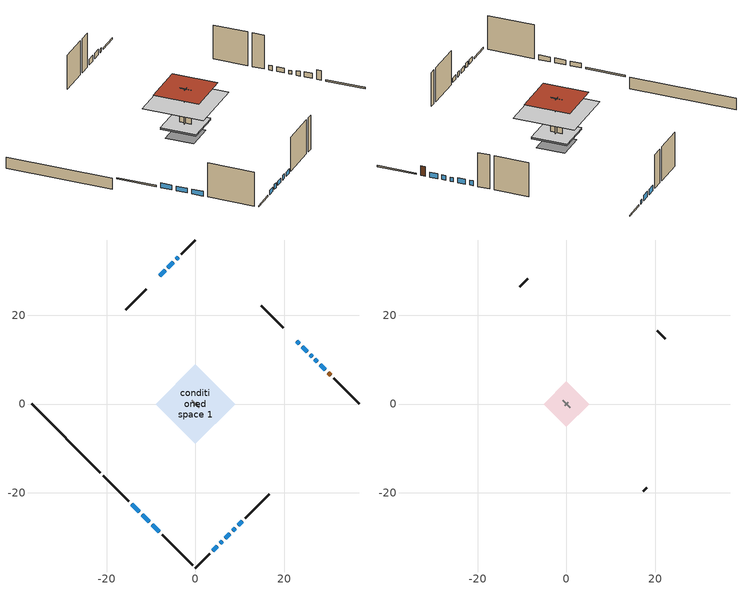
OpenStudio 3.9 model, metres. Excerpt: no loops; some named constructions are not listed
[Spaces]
conditioned space 1
 floor to garage 1 (Floor1 construction): -5.17,0 0,5.17 5.17,0 0,-5.17 z0.3
 floor foundation (Slab2 construction): -4.21,0 0,4.21 4.21,0 0,-4.21 z-2.13
 floor adiabatic (AdiabaticFloorConstruction): -8.94,0 0,8.94 8.94,0 0,-8.94 z5.18
 wall outside (Wall3 construction): -7.46,-29.48 -0.66,-36.28 z0.3:7.62
 wall outside (Wall4 construction): -11.14,25.8 -15.71,21.24 z0.3:7.62
 wall outside (Wall7 construction): 19.81,17.13 14.76,22.19 z0.3:7.62
 wall outside (Wall8 construction): 11.24,-25.7 16.59,-20.35 z0.3:7.62
 wall outside (RimJoist1 construction): -20.77,-16.17 -14.99,-21.95 z0.3:0.61
 wall outside (RimJoist2 construction): 0,36.94 -3.21,33.73 z0.3:0.61
 wall outside (RimJoist3 construction): 36.94,0 31.17,5.78 z0.3:0.61
 wall outside (RimJoist4 construction): 0,-36.94 3.21,-33.73 z0.3:0.61
 wall outside (AdiabaticWallConstruction): -14.33,-22.61 -12.7,-24.24 / -12.04,-24.9 -10.41,-26.53 / -9.76,-27.19 -8.12,-28.82 / 23.38,13.56 22.85,14.09 / 27.44,9.51 26.9,10.04 z0.3:1.31; -3.87,33.07 -4.3,32.64 z0.3:1.1; -4.96,31.99 -6.2,30.74 / -6.86,30.09 -8.1,28.84 z0.3:1.49; 26.25,10.69 25.81,11.13 z0.3:1.13; 25.15,11.79 24.04,12.9 / 29.21,7.74 28.09,8.85 z0.3:1.37; 3.87,-33.07 4.87,-32.07 / 6.73,-30.22 7.73,-29.22 / 9.58,-27.36 10.58,-26.36 z0.3:1.22; 5.52,-31.42 6.07,-30.87 / 8.38,-28.56 8.93,-28.01 z0.3:1.34
 wall outside (AdiabaticWallConstruction 1): 30.51,6.43 29.86,7.08 z0.3:2.34
 wall to garage 1 (Wall5 construction): 0.86,-0.86 -0.86,0.86 z0.3:7.62
 wall to garage 1 (Wall6 construction): 0.43,0.43 -0.43,-0.43 z0.3:7.62
 wall foundation (FoundationWall1 construction): -36.94,0 -21.42,-15.52 z-2.13:0.3
 window (WindowConstruction): -14.33,-22.61 -12.7,-24.24 z0.3:1.31
 window (WindowConstruction 1): -12.04,-24.9 -10.41,-26.53 z0.3:1.31
 window (WindowConstruction 2): -9.75,-27.19 -8.12,-28.82 z0.3:1.31
 window (WindowConstruction 3): -3.87,33.07 -4.3,32.64 z0.3:1.1
 window (WindowConstruction 4): -4.96,31.99 -6.2,30.74 z0.3:1.49
 window (WindowConstruction 5): -6.86,30.09 -8.1,28.84 z0.3:1.49
 window (WindowConstruction 6): 26.25,10.69 25.81,11.13 z0.3:1.13
 window (WindowConstruction 7): 25.15,11.79 24.04,12.9 z0.3:1.37
 window (WindowConstruction 8): 23.38,13.56 22.85,14.09 z0.3:1.31
 window (WindowConstruction 9): 29.21,7.74 28.09,8.85 z0.3:1.37
 window (WindowConstruction 10): 27.43,9.51 26.91,10.04 z0.3:1.31
 window (WindowConstruction 11): 3.87,-33.07 4.87,-32.07 z0.3:1.22
 window (WindowConstruction 12): 5.52,-31.42 6.07,-30.87 z0.3:1.34
 window (WindowConstruction 13): 6.73,-30.22 7.72,-29.22 z0.3:1.22
 window (WindowConstruction 14): 8.38,-28.56 8.93,-28.02 z0.3:1.34
 window (WindowConstruction 15): 9.58,-27.36 10.58,-26.36 z0.3:1.22
 door (Door): 30.51,6.43 29.86,7.08 z0.3:2.34
 ceiling adiabatic (AdiabaticFloorConstruction): 0,-8.94 8.94,0 0,8.94 -8.94,0 z5.18
 roof outside (Roof1 construction): 0,6.67 -6.67,0 0,-6.67 6.67,0 z7.62
garage 1
 floor foundation (Slab1 construction): -5.17,0 0,5.17 5.17,0 0,-5.17 z0
 wall outside (Wall1 construction): -8.76,28.18 -10.48,26.46 z0.3:7.62
 wall outside (Wall2 construction): 22.19,14.75 20.47,16.47 z0.3:7.62
 wall outside (Wall9 construction): 17.25,-19.69 18.11,-18.83 z0.3:7.62
[Material] Roughness=Rough
Name | Thickness {m} | Conductivity {W/m-K} | Density {kg/m3} | Specific Heat {J/kg-K} | Thermal Absorptance | Solar Absorptance | Visible Absorptance
osb sheathing 0.75 in. | 0.01905 | 0.115458 | 512.64 | 1214.23 | 0.9 | 0.7 | 0.7
gypsum board | 0.0127 | 0.160291 | 801 | 837.4 | 0.9 | 0.6 | 0.6
osb sheathing 0.5 in. 1; osb sheathing 0.5 in. 2 | 0.0127 | 0.115458 | 512.64 | 1214.23
wall stud and cavity 2 | 0.1397 | 0.335416 | 139.0536 | 1170.24 | 0.9 | 0.7 | 0.7
floor stud and cavity | 0.1397 | 0.923637 | 92.3553 | 1139.71 | 0.9 | 0.7 | 0.7
floor covering | 0.0127 | 0.0433444 | 54.468 | 1339.84 | 0.9 | 0.6 | 0.6
[Construction]
Wall5 construction Reversed: gypsum board, wall stud and cavity 2, osb sheathing 0.5 in. 1
Wall6 construction Reversed: gypsum board, wall stud and cavity 2, osb sheathing 0.5 in. 2
Floor1 construction Reversed: floor covering, osb sheathing 0.75 in., floor stud and cavity
[Schedule:Ruleset]
Name | Default Day Schedule
cooling season schedule | cooling season schedule default day
natural vent schedule | natural vent schedule default day
[Schedule:Day]
cooling season schedule default day; cooling season schedule day; cooling season schedule day 2; natural vent schedule default day: 24, 0, 0
cooling season schedule day 1; natural vent schedule day: 24, 0, 1
[Schedule:Rule] Apply Monday=Yes; Apply Wednesday=Yes; Apply Friday=Yes; Date Specification Type=DateRange; Start Day=1
Name | Schedule Ruleset | Rule Order | Day Schedule | Apply Sunday | Apply Tuesday | Apply Thursday | Apply Saturday | Start Month | End Month | End Day
cooling season schedule allday rule | cooling season schedule | 2 | cooling season schedule day | Yes | Yes | Yes | Yes | 1 | 5 | 31
cooling season schedule allday rule 1 | cooling season schedule | 1 | cooling season schedule day 1 | Yes | Yes | Yes | Yes | 6 | 9 | 30
cooling season schedule allday rule 2 | cooling season schedule | 0 | cooling season schedule day 2 | Yes | Yes | Yes | Yes | 10 | 12 | 31
natural vent schedule rule | natural vent schedule | 0 | natural vent schedule day | No | No | No | No | 1 | 12 | 31
